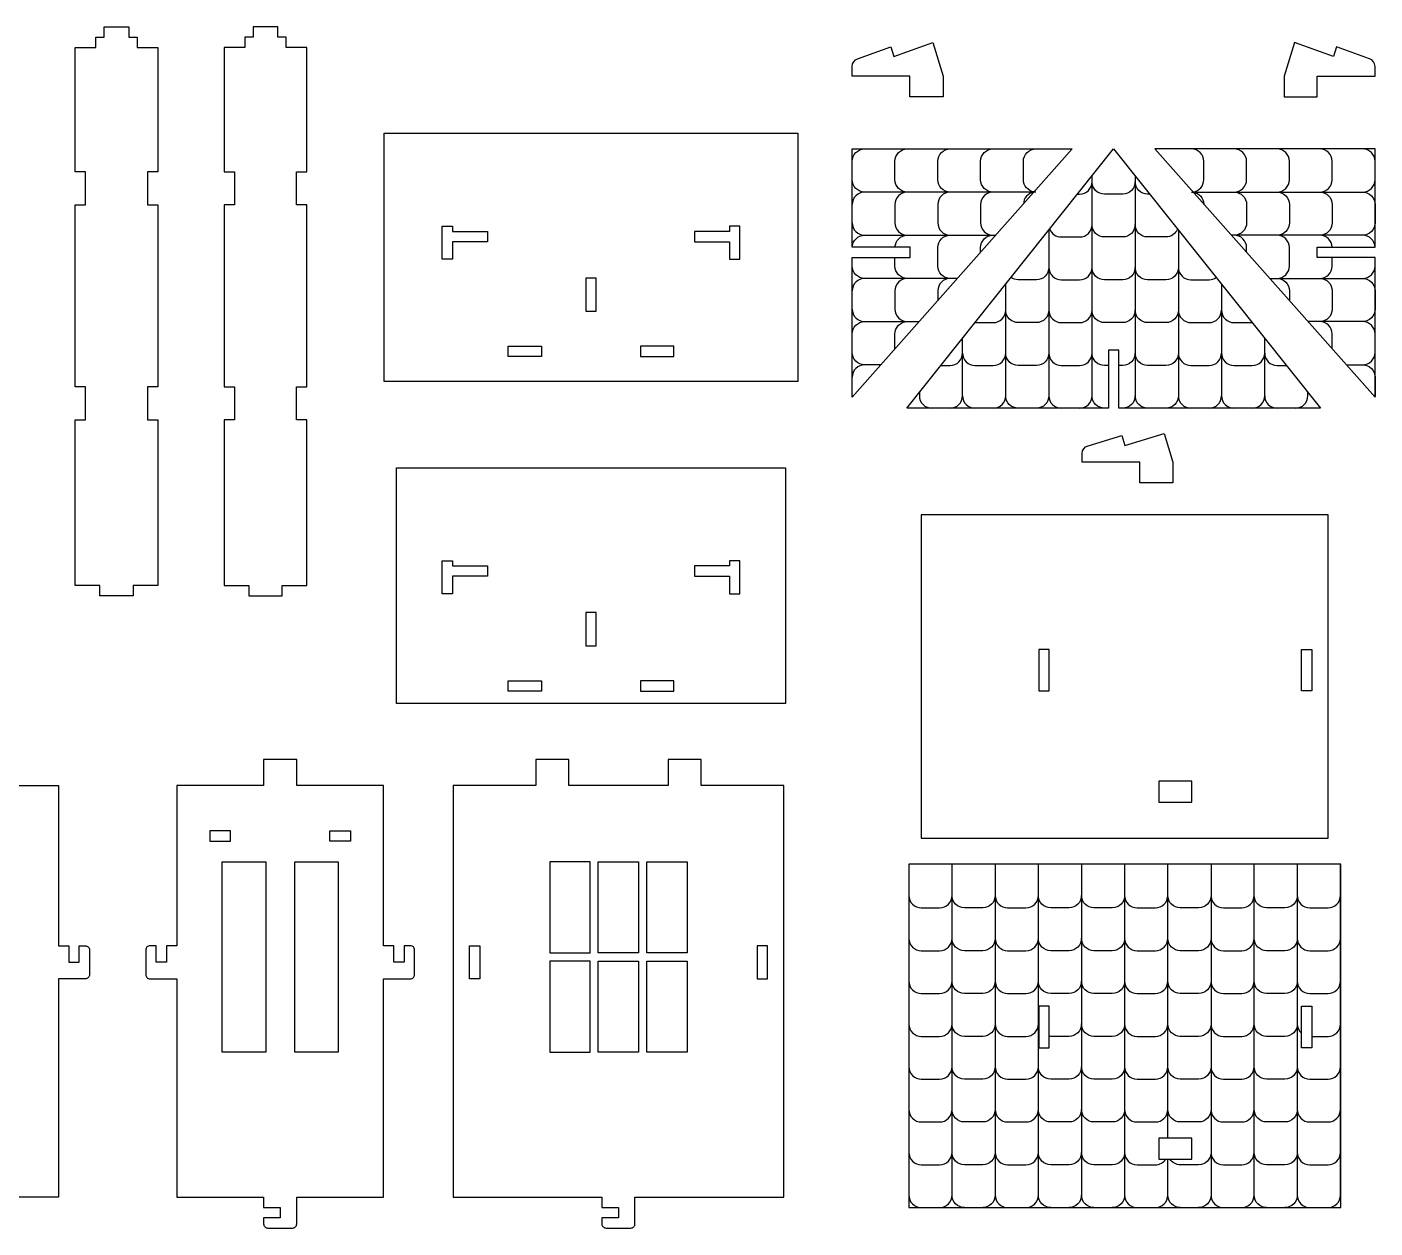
# Model space of a CAD drawing. Extents: x 18 to 211, y 1948 to 2111.
# Drawn here: x 145.6 to 210.7, y 1947.8 to 2005.9 of the extents above; entities that cross this region are included whole.
import ezdxf

# ---------------------------------------------------------------- set-up
doc = ezdxf.new("R2010")
doc.units = 0
doc.header["$MEASUREMENT"] = 0
doc.layers.add('LAYER1', color=18, linetype='CONTINUOUS')

msp = doc.modelspace()

# ---------------------------------------------------------------- linework, layer by layer
at = {"layer": 'LAYER1'}
for points in [[(151.882, 1998.866), (151.382, 1998.866), (151.382, 1997.266), (151.882, 1997.266), (151.882, 1988.466), (151.382, 1988.466), (151.382, 1986.866), (151.882, 1986.866), (151.882, 1978.866), (150.682, 1978.866), (150.682, 1978.366), (149.082, 1978.366), (149.082, 1978.866), (147.882, 1978.866), (147.882, 1986.866), (148.382, 1986.866), (148.382, 1988.466), (147.882, 1988.466), (147.882, 1997.266), (148.382, 1997.266), (148.382, 1998.866), (147.882, 1998.866), (147.882, 2004.866), (148.882, 2004.866), (148.882, 2005.366), (149.282, 2005.366), (149.282, 2005.866), (150.482, 2005.866), (150.482, 2005.366), (150.882, 2005.366), (150.882, 2004.866), (151.882, 2004.866)], [(155.085, 1998.866), (155.585, 1998.866), (155.585, 1997.266), (155.085, 1997.266), (155.085, 1988.466), (155.585, 1988.466), (155.585, 1986.866), (155.085, 1986.866), (155.085, 1978.866), (156.285, 1978.866), (156.285, 1978.366), (157.885, 1978.366), (157.885, 1978.866), (159.085, 1978.866), (159.085, 1986.866), (158.585, 1986.866), (158.585, 1988.466), (159.085, 1988.466), (159.085, 1997.266), (158.585, 1997.266), (158.585, 1998.866), (159.085, 1998.866), (159.085, 2004.866), (158.085, 2004.866), (158.085, 2005.366), (157.685, 2005.366), (157.685, 2005.866), (156.485, 2005.866), (156.485, 2005.366), (156.085, 2005.366), (156.085, 2004.866), (155.085, 2004.866)], [(162.827, 2000.732), (182.827, 2000.732), (182.827, 1988.732), (162.827, 1988.732)], [(185.457, 1994.72), (188.257, 1994.72), (188.257, 1995.22), (185.457, 1995.22), (185.457, 1999.97), (196.099, 1999.97), (185.457, 1987.97)], [(188.099, 1987.432), (198.099, 1999.97), (208.099, 1987.432), (198.349, 1987.432), (198.349, 1990.232), (197.849, 1990.232), (197.849, 1987.432)], [(210.74, 1994.72), (207.94, 1994.72), (207.94, 1995.22), (210.74, 1995.22), (210.74, 1999.97), (200.099, 1999.97), (210.74, 1987.97)], [(166.127, 1995.982), (167.82, 1995.982), (167.82, 1995.482), (166.127, 1995.482), (166.127, 1994.632), (165.627, 1994.632), (165.627, 1996.232), (166.127, 1996.232)], [(179.527, 1995.982), (177.835, 1995.982), (177.835, 1995.482), (179.527, 1995.482), (179.527, 1994.632), (180.027, 1994.632), (180.027, 1996.232), (179.527, 1996.232)], [(173.077, 1993.725), (172.577, 1993.725), (172.577, 1992.125), (173.077, 1992.125)], [(168.827, 1989.932), (168.827, 1990.432), (170.427, 1990.432), (170.427, 1989.932)], [(176.827, 1989.932), (176.827, 1990.432), (175.227, 1990.432), (175.227, 1989.932)], [(163.427, 1984.555), (182.227, 1984.555), (182.227, 1973.155), (163.427, 1973.155)], [(208.479, 1982.28), (188.797, 1982.28), (188.797, 1966.64), (208.479, 1966.64)], [(166.127, 1979.805), (167.82, 1979.805), (167.82, 1979.305), (166.127, 1979.305), (166.127, 1978.455), (165.627, 1978.455), (165.627, 1980.055), (166.127, 1980.055)], [(179.527, 1979.805), (177.835, 1979.805), (177.835, 1979.305), (179.527, 1979.305), (179.527, 1978.455), (180.027, 1978.455), (180.027, 1980.055), (179.527, 1980.055)], [(173.077, 1977.548), (172.577, 1977.548), (172.577, 1975.948), (173.077, 1975.948)], [(194.979, 1975.773), (194.479, 1975.773), (194.479, 1973.773), (194.979, 1973.773)], [(207.179, 1975.773), (207.679, 1975.773), (207.679, 1973.773), (207.179, 1973.773)], [(168.827, 1973.755), (168.827, 1974.255), (170.427, 1974.255), (170.427, 1973.755)], [(176.827, 1973.755), (176.827, 1974.255), (175.227, 1974.255), (175.227, 1973.755)], [(200.279, 1968.382), (201.879, 1968.382), (201.879, 1969.399), (200.279, 1969.399)], [(154.397, 1966.495), (155.397, 1966.495), (155.397, 1966.995), (154.397, 1966.995)], [(161.197, 1966.495), (160.197, 1966.495), (160.197, 1966.995), (161.197, 1966.995)], [(157.097, 1956.295), (154.997, 1956.295), (154.997, 1965.495), (157.097, 1965.495)], [(160.597, 1956.295), (158.497, 1956.295), (158.497, 1965.495), (160.597, 1965.495)], [(172.779, 1965.495), (170.829, 1965.495), (170.829, 1961.095), (172.779, 1961.095)], [(175.129, 1961.095), (173.179, 1961.095), (173.179, 1965.495), (175.129, 1965.495)], [(175.529, 1965.495), (177.479, 1965.495), (177.479, 1961.095), (175.529, 1961.095)], [(188.197, 1948.783), (209.079, 1948.783), (209.079, 1965.383), (188.197, 1965.383)], [(166.954, 1961.445), (167.454, 1961.445), (167.454, 1959.845), (166.954, 1959.845)], [(181.354, 1961.445), (180.854, 1961.445), (180.854, 1959.845), (181.354, 1959.845)], [(172.779, 1960.695), (170.829, 1960.695), (170.829, 1956.295), (172.779, 1956.295)], [(175.129, 1956.295), (173.179, 1956.295), (173.179, 1960.695), (175.129, 1960.695)], [(175.529, 1960.695), (177.479, 1960.695), (177.479, 1956.295), (175.529, 1956.295)], [(194.979, 1958.515), (194.479, 1958.515), (194.479, 1956.515), (194.979, 1956.515)], [(207.179, 1958.515), (207.679, 1958.515), (207.679, 1956.515), (207.179, 1956.515)], [(200.279, 1951.124), (201.879, 1951.124), (201.879, 1952.141), (200.279, 1952.141)]]:
    msp.add_lwpolyline(points, close=True, dxfattribs=at)
for points in [[(185.457, 2003.484), (185.457, 2003.955, -0.315299), (185.72, 2004.331), (187.319, 2004.913), (187.464, 2004.433), (189.354, 2005.121), (189.85, 2003.484), (189.85, 2002.484), (188.25, 2002.484), (188.25, 2003.484)], [(210.74, 2003.484), (210.74, 2003.955, 0.315299), (210.477, 2004.331), (208.879, 2004.913), (208.734, 2004.433), (206.843, 2005.121), (206.348, 2003.484), (206.348, 2002.484), (207.948, 2002.484), (207.948, 2003.484)], [(196.577, 1984.831), (196.577, 1985.239, -0.330467), (196.861, 1985.621), (198.491, 1986.115), (198.636, 1985.637), (200.55, 1986.216), (200.97, 1984.831), (200.97, 1983.831), (199.37, 1983.831), (199.37, 1984.831)], [(158.597, 1969.195), (158.597, 1970.445), (156.997, 1970.445), (156.997, 1969.195), (152.797, 1969.195), (152.797, 1961.445), (152.297, 1961.445), (152.297, 1960.645), (151.797, 1960.645), (151.797, 1961.445), (151.497, 1961.445, 0.414214), (151.297, 1961.245), (151.297, 1960.045, 0.414214), (151.497, 1959.845), (152.797, 1959.845), (152.797, 1949.295), (156.997, 1949.295), (156.997, 1948.795), (157.797, 1948.795), (157.797, 1948.295), (156.997, 1948.295), (156.997, 1947.995, 0.414214), (157.197, 1947.795), (158.397, 1947.795, 0.414214), (158.597, 1947.995), (158.597, 1949.295), (162.797, 1949.295), (162.797, 1959.845), (164.097, 1959.845, 0.414214), (164.297, 1960.045), (164.297, 1961.245, 0.414214), (164.097, 1961.445), (163.797, 1961.445), (163.797, 1960.645), (163.297, 1960.645), (163.297, 1961.445), (162.797, 1961.445), (162.797, 1969.195)], [(176.554, 1969.195), (171.754, 1969.195), (171.754, 1970.445), (170.154, 1970.445), (170.154, 1969.195), (166.154, 1969.195), (166.154, 1949.295), (173.354, 1949.295), (173.354, 1948.795), (174.154, 1948.795), (174.154, 1948.295), (173.354, 1948.295), (173.354, 1947.995, 0.414214), (173.554, 1947.795), (174.754, 1947.795, 0.414214), (174.954, 1947.995), (174.954, 1949.295), (182.154, 1949.295), (182.154, 1969.195), (178.154, 1969.195), (178.154, 1970.445), (176.554, 1970.445)]]:
    msp.add_lwpolyline(points, format="xyb", close=True, dxfattribs=at)
for points in [[(185.457, 1999.37, -0.414214), (186.057, 1999.97)], [(188.127, 1997.883, -0.414214), (187.527, 1998.483), (187.527, 1999.37, -0.414214), (188.127, 1999.97)], [(190.197, 1997.883, -0.414214), (189.597, 1998.483), (189.597, 1999.37, -0.414214), (190.197, 1999.97)], [(192.267, 1997.883, -0.414214), (191.667, 1998.483), (191.667, 1999.37, -0.414214), (192.267, 1999.97)], [(194.253, 1997.889, -0.373636), (193.737, 1998.483), (193.737, 1999.37, -0.414214), (194.337, 1999.97)], [(201.944, 1997.889, 0.373636), (202.46, 1998.483), (202.46, 1999.37, 0.414214), (201.86, 1999.97)], [(203.93, 1997.883, 0.414214), (204.53, 1998.483), (204.53, 1999.37, 0.414214), (203.93, 1999.97)], [(206, 1997.883, 0.414214), (206.6, 1998.483), (206.6, 1999.37, 0.414214), (206, 1999.97)], [(208.07, 1997.883), (210.14, 1997.883, 0.414214), (210.74, 1998.483), (210.74, 1999.37, 0.414214), (210.14, 1999.97), (208.07, 1999.97)], [(208.07, 1997.883, 0.414214), (208.67, 1998.483), (208.67, 1999.37, 0.414214), (208.07, 1999.97)], [(194.337, 1997.883), (186.057, 1997.883, -0.414214), (185.457, 1998.483)], [(196.353, 1997.782), (196.455, 1997.782, 0.414214), (197.055, 1998.382)], [(197.655, 1987.432, -0.414214), (197.055, 1988.032), (197.055, 1998.662)], [(199.142, 1998.382, -0.414214), (198.542, 1997.782), (197.655, 1997.782, -0.414214), (197.055, 1998.382)], [(199.142, 1998.662), (199.142, 1988.032, -0.414214), (198.542, 1987.432)], [(199.844, 1997.782), (199.742, 1997.782, -0.414214), (199.142, 1998.382)], [(186.057, 1997.883, 0.414214), (185.457, 1997.283)], [(188.127, 1997.883, 0.414214), (187.527, 1997.283), (187.527, 1996.396, 0.414214), (188.127, 1995.796)], [(190.197, 1997.883, 0.414214), (189.597, 1997.283), (189.597, 1996.396, 0.414214), (190.197, 1995.796)], [(192.267, 1997.883, 0.414214), (191.667, 1997.283), (191.667, 1996.396, 0.414214), (192.267, 1995.796)], [(194.241, 1997.875, 0.356207), (193.737, 1997.308)], [(201.957, 1997.875, -0.356207), (202.46, 1997.308)], [(203.93, 1997.883, -0.414214), (204.53, 1997.283), (204.53, 1996.396, -0.414214), (203.93, 1995.796)], [(206, 1997.883, -0.414214), (206.6, 1997.283), (206.6, 1996.396, -0.414214), (206, 1995.796)], [(208.07, 1997.883), (210.14, 1997.883, -0.414214), (210.74, 1997.283), (210.74, 1996.396, -0.414214), (210.14, 1995.796), (208.07, 1995.796)], [(208.07, 1997.883, -0.414214), (208.67, 1997.283), (208.67, 1996.396, -0.414214), (208.07, 1995.796)], [(185.457, 1996.396, 0.414214), (186.057, 1995.796)], [(195.008, 1996.095, 0.309756), (195.568, 1995.712), (196.455, 1995.712, 0.414214), (197.055, 1996.312)], [(199.142, 1996.312, -0.414214), (198.542, 1995.712), (197.655, 1995.712, -0.414214), (197.055, 1996.312)], [(201.189, 1996.095, -0.309756), (200.63, 1995.712), (199.742, 1995.712, -0.414214), (199.142, 1996.312)], [(185.457, 1995.22, -0.402258), (186.057, 1995.796), (192.397, 1995.796)], [(187.527, 1995.22, -0.402258), (188.127, 1995.796)], [(190.197, 1993.709, -0.414214), (189.597, 1994.309), (189.597, 1995.196, -0.414214), (190.197, 1995.796)], [(191.667, 1994.973), (191.667, 1995.196, -0.414214), (192.267, 1995.796)], [(194.968, 1996.045), (194.968, 1988.032, -0.414214), (194.368, 1987.432)], [(201.23, 1996.045), (201.23, 1988.032, 0.414214), (201.83, 1987.432)], [(204.53, 1994.973), (204.53, 1995.196, 0.414214), (203.93, 1995.796)], [(206, 1993.709, 0.414214), (206.6, 1994.309), (206.6, 1995.196, 0.414214), (206, 1995.796)], [(210.74, 1995.22, 0.402258), (210.14, 1995.796), (208.07, 1995.796)], [(208.67, 1995.22, 0.402258), (208.07, 1995.796)], [(190.546, 1993.709), (186.057, 1993.709, -0.414214), (185.457, 1994.309)], [(188.127, 1993.709, -0.414214), (187.527, 1994.309), (187.527, 1994.72)], [(194.968, 1994.242, -0.414214), (194.368, 1993.642), (193.48, 1993.642, -0.153351), (193.137, 1993.75)], [(194.968, 1994.242, 0.414214), (195.568, 1993.642), (196.455, 1993.642, 0.414214), (197.055, 1994.242)], [(199.142, 1994.242, -0.414214), (198.542, 1993.642), (197.655, 1993.642, -0.414214), (197.055, 1994.242)], [(201.23, 1994.242, -0.414214), (200.63, 1993.642), (199.742, 1993.642, -0.414214), (199.142, 1994.242)], [(201.23, 1994.242, 0.414214), (201.83, 1993.642), (202.717, 1993.642, 0.153351), (203.06, 1993.75)], [(208.07, 1993.709), (210.14, 1993.709, 0.414214), (210.74, 1994.309), (210.74, 1994.72)], [(208.07, 1993.709, 0.414214), (208.67, 1994.309), (208.67, 1994.72)], [(186.057, 1993.709, 0.414214), (185.457, 1993.109)], [(188.127, 1993.709, 0.414214), (187.527, 1993.109), (187.527, 1992.221, 0.414214), (188.127, 1991.621)], [(190.197, 1993.709, 0.414214), (189.597, 1993.109), (189.597, 1992.639)], [(206, 1993.709, -0.414214), (206.6, 1993.109), (206.6, 1992.639)], [(208.07, 1993.709), (210.14, 1993.709, -0.414214), (210.74, 1993.109), (210.74, 1992.221, -0.414214), (210.14, 1991.621), (208.07, 1991.621)], [(208.07, 1993.709, -0.414214), (208.67, 1993.109), (208.67, 1992.221, -0.414214), (208.07, 1991.621)], [(193.48, 1987.432, -0.414214), (192.88, 1988.032), (192.88, 1993.428)], [(203.317, 1993.428), (203.317, 1988.032, 0.414214), (203.917, 1987.432)], [(185.457, 1992.221, 0.414214), (186.057, 1991.621), (188.695, 1991.621)], [(185.457, 1991.021, -0.414214), (186.057, 1991.621)], [(187.527, 1990.305), (187.527, 1991.021, -0.414214), (188.127, 1991.621)], [(191.401, 1991.572), (192.28, 1991.572, 0.414214), (192.88, 1992.172)], [(194.968, 1992.172, -0.414214), (194.368, 1991.572), (193.48, 1991.572, -0.414214), (192.88, 1992.172)], [(194.968, 1992.172, 0.414214), (195.568, 1991.572), (196.455, 1991.572, 0.414214), (197.055, 1992.172)], [(199.142, 1992.172, -0.414214), (198.542, 1991.572), (197.655, 1991.572, -0.414214), (197.055, 1992.172)], [(201.23, 1992.172, -0.414214), (200.63, 1991.572), (199.742, 1991.572, -0.414214), (199.142, 1992.172)], [(201.23, 1992.172, 0.414214), (201.83, 1991.572), (202.717, 1991.572, 0.414214), (203.317, 1992.172)], [(203.317, 1992.172, 0.414214), (203.917, 1991.572), (204.797, 1991.572)], [(208.67, 1990.305), (208.67, 1991.021, 0.414214), (208.07, 1991.621), (207.503, 1991.621)], [(209.354, 1989.534), (210.14, 1989.534, 0.414214), (210.74, 1990.134), (210.74, 1991.021, 0.414214), (210.14, 1991.621), (208.07, 1991.621)], [(190.193, 1987.432, 0.414214), (190.793, 1988.032), (190.793, 1990.81)], [(204.804, 1987.432, 0.414214), (205.404, 1988.032), (205.404, 1990.81)], [(186.057, 1989.534, -0.414214), (185.457, 1990.134)], [(189.75, 1989.502), (190.193, 1989.502, 0.414214), (190.793, 1990.102)], [(190.793, 1990.102, 0.414214), (191.393, 1989.502), (192.28, 1989.502, 0.414214), (192.88, 1990.102)], [(194.968, 1990.102, -0.414214), (194.368, 1989.502), (193.48, 1989.502, -0.414214), (192.88, 1990.102)], [(194.968, 1990.102, 0.414214), (195.568, 1989.502), (196.455, 1989.502, 0.414214), (197.055, 1990.102)], [(197.849, 1989.502), (197.655, 1989.502, -0.414214), (197.055, 1990.102)], [(199.142, 1990.102, -0.414214), (198.542, 1989.502), (198.349, 1989.502)], [(201.23, 1990.102, -0.414214), (200.63, 1989.502), (199.742, 1989.502, -0.414214), (199.142, 1990.102)], [(201.23, 1990.102, 0.414214), (201.83, 1989.502), (202.717, 1989.502, 0.414214), (203.317, 1990.102)], [(203.317, 1990.102, 0.414214), (203.917, 1989.502), (204.804, 1989.502, 0.414214), (205.404, 1990.102)], [(205.404, 1990.102, 0.414214), (206.004, 1989.502), (206.448, 1989.502)], [(186.843, 1989.534), (186.057, 1989.534, 0.414214), (185.457, 1988.934)], [(209.354, 1989.534), (210.14, 1989.534, -0.414214), (210.74, 1988.934), (210.74, 1988.047, -0.029842), (210.736, 1987.975)], [(185.457, 1988.047, 0.029842), (185.461, 1987.975)], [(188.706, 1988.193), (188.706, 1988.032, 0.414214), (189.306, 1987.432)], [(190.793, 1988.032, 0.414214), (191.393, 1987.432)], [(192.28, 1987.432, 0.414214), (192.88, 1988.032)], [(194.968, 1988.032, 0.414214), (195.568, 1987.432)], [(196.455, 1987.432, 0.414214), (197.055, 1988.032)], [(199.742, 1987.432, -0.414214), (199.142, 1988.032)], [(201.23, 1988.032, -0.414214), (200.63, 1987.432)], [(202.717, 1987.432, 0.414214), (203.317, 1988.032)], [(205.404, 1988.032, 0.414214), (206.004, 1987.432)], [(206.892, 1987.432, 0.414214), (207.492, 1988.032), (207.492, 1988.193)], [(142.872, 1969.195), (147.072, 1969.195), (147.072, 1961.445), (147.572, 1961.445), (147.572, 1960.645), (148.072, 1960.645), (148.072, 1961.445), (148.372, 1961.445, -0.414214), (148.572, 1961.245), (148.572, 1960.045, -0.414214), (148.372, 1959.845), (147.072, 1959.845), (147.072, 1949.295), (142.872, 1949.295)], [(192.371, 1959.733, -0.414214), (191.771, 1959.133), (190.884, 1959.133, -0.414214), (190.284, 1959.733), (190.284, 1965.383)], [(192.371, 1965.383), (192.371, 1959.733, 0.414214), (192.971, 1959.133), (193.859, 1959.133, 0.414214), (194.459, 1959.733), (194.459, 1965.383)], [(196.546, 1965.383), (196.546, 1959.733, -0.414214), (195.946, 1959.133), (195.059, 1959.133, -0.414214), (194.459, 1959.733)], [(198.633, 1965.383), (198.633, 1959.733, -0.414214), (198.033, 1959.133), (197.146, 1959.133, -0.414214), (196.546, 1959.733)], [(202.808, 1959.733, -0.414214), (202.208, 1959.133), (201.321, 1959.133, -0.414214), (200.721, 1959.733), (200.721, 1965.383)], [(202.808, 1965.383), (202.808, 1959.733, 0.414214), (203.408, 1959.133), (204.295, 1959.133, 0.414214), (204.895, 1959.733), (204.895, 1965.383)], [(206.982, 1965.383), (206.982, 1959.733, -0.414214), (206.382, 1959.133), (205.495, 1959.133, -0.414214), (204.895, 1959.733)], [(206.982, 1959.733, 0.414214), (207.582, 1959.133), (208.47, 1959.133, 0.414214), (209.07, 1959.733), (209.07, 1965.383)], [(188.197, 1963.873, 0.414214), (188.797, 1963.273), (189.684, 1963.273, 0.414214), (190.284, 1963.873)], [(192.371, 1963.873, -0.414214), (191.771, 1963.273), (190.884, 1963.273, -0.414214), (190.284, 1963.873)], [(192.371, 1963.873, 0.414214), (192.971, 1963.273), (193.859, 1963.273, 0.414214), (194.459, 1963.873)], [(196.546, 1963.873, -0.414214), (195.946, 1963.273), (195.059, 1963.273, -0.414214), (194.459, 1963.873)], [(198.633, 1963.873, -0.414214), (198.033, 1963.273), (197.146, 1963.273, -0.414214), (196.546, 1963.873)], [(198.633, 1963.873, 0.414214), (199.233, 1963.273), (200.121, 1963.273, 0.414214), (200.721, 1963.873)], [(202.808, 1963.873, -0.414214), (202.208, 1963.273), (201.321, 1963.273, -0.414214), (200.721, 1963.873)], [(202.808, 1963.873, 0.414214), (203.408, 1963.273), (204.295, 1963.273, 0.414214), (204.895, 1963.873)], [(206.982, 1963.873, -0.414214), (206.382, 1963.273), (205.495, 1963.273, -0.414214), (204.895, 1963.873)], [(206.982, 1963.873, 0.414214), (207.582, 1963.273), (208.47, 1963.273, 0.414214), (209.07, 1963.873)], [(188.197, 1961.803, 0.414214), (188.797, 1961.203), (189.684, 1961.203, 0.414214), (190.284, 1961.803)], [(192.371, 1961.803, -0.414214), (191.771, 1961.203), (190.884, 1961.203, -0.414214), (190.284, 1961.803)], [(192.371, 1961.803, 0.414214), (192.971, 1961.203), (193.859, 1961.203, 0.414214), (194.459, 1961.803)], [(196.546, 1961.803, -0.414214), (195.946, 1961.203), (195.059, 1961.203, -0.414214), (194.459, 1961.803)], [(198.633, 1961.803, -0.414214), (198.033, 1961.203), (197.146, 1961.203, -0.414214), (196.546, 1961.803)], [(198.633, 1961.803, 0.414214), (199.233, 1961.203), (200.121, 1961.203, 0.414214), (200.721, 1961.803)], [(202.808, 1961.803, -0.414214), (202.208, 1961.203), (201.321, 1961.203, -0.414214), (200.721, 1961.803)], [(202.808, 1961.803, 0.414214), (203.408, 1961.203), (204.295, 1961.203, 0.414214), (204.895, 1961.803)], [(206.982, 1961.803, -0.414214), (206.382, 1961.203), (205.495, 1961.203, -0.414214), (204.895, 1961.803)], [(206.982, 1961.803, 0.414214), (207.582, 1961.203), (208.47, 1961.203, 0.414214), (209.07, 1961.803)], [(188.197, 1959.733, 0.414214), (188.797, 1959.133), (189.684, 1959.133, 0.414214), (190.284, 1959.733)], [(189.684, 1948.783, 0.414214), (190.284, 1949.383), (190.284, 1959.72)], [(192.371, 1959.72), (192.371, 1949.383, 0.414214), (192.971, 1948.783)], [(193.859, 1948.783, 0.414214), (194.459, 1949.383), (194.459, 1959.72)], [(196.546, 1959.72), (196.546, 1949.383, -0.414214), (195.946, 1948.783)], [(198.633, 1959.733, 0.414214), (199.233, 1959.133), (200.121, 1959.133, 0.414214), (200.721, 1959.733)], [(198.633, 1959.72), (198.633, 1949.383, 0.414214), (199.233, 1948.783)], [(202.808, 1959.72), (202.808, 1949.383, 0.414214), (203.408, 1948.783)], [(205.495, 1948.783, -0.414214), (204.895, 1949.383), (204.895, 1959.72)], [(206.982, 1959.72), (206.982, 1949.383, -0.414214), (206.382, 1948.783)], [(208.47, 1948.783, 0.414214), (209.07, 1949.383), (209.07, 1959.72)], [(188.197, 1957.663, 0.414214), (188.797, 1957.063), (189.684, 1957.063, 0.414214), (190.284, 1957.663)], [(192.371, 1957.663, -0.414214), (191.771, 1957.063), (190.884, 1957.063, -0.414214), (190.284, 1957.663)], [(192.371, 1957.663, 0.414214), (192.971, 1957.063), (193.859, 1957.063, 0.414214), (194.459, 1957.663)], [(194.479, 1957.509, -0.064722), (194.459, 1957.663)], [(196.546, 1957.663, -0.414214), (195.946, 1957.063), (195.059, 1957.063, -0.033471), (194.979, 1957.068)], [(198.633, 1957.663, -0.414214), (198.033, 1957.063), (197.146, 1957.063, -0.414214), (196.546, 1957.663)], [(198.633, 1957.663, 0.414214), (199.233, 1957.063), (200.121, 1957.063, 0.414214), (200.721, 1957.663)], [(202.808, 1957.663, -0.414214), (202.208, 1957.063), (201.321, 1957.063, -0.414214), (200.721, 1957.663)], [(202.808, 1957.663, 0.414214), (203.408, 1957.063), (204.295, 1957.063, 0.414214), (204.895, 1957.663)], [(206.982, 1957.663, -0.414214), (206.382, 1957.063), (205.495, 1957.063, -0.414214), (204.895, 1957.663)], [(206.982, 1957.663, 0.211181), (207.179, 1957.219)], [(207.679, 1957.063), (208.47, 1957.063, 0.414214), (209.07, 1957.663)], [(188.197, 1955.593, 0.414214), (188.797, 1954.993), (189.684, 1954.993, 0.414214), (190.284, 1955.593)], [(192.371, 1955.593, -0.414214), (191.771, 1954.993), (190.884, 1954.993, -0.414214), (190.284, 1955.593)], [(192.371, 1955.593, 0.414214), (192.971, 1954.993), (193.859, 1954.993, 0.414214), (194.459, 1955.593)], [(196.546, 1955.593, -0.414214), (195.946, 1954.993), (195.059, 1954.993, -0.414214), (194.459, 1955.593)], [(198.633, 1955.593, -0.414214), (198.033, 1954.993), (197.146, 1954.993, -0.414214), (196.546, 1955.593)], [(198.633, 1955.593, 0.414214), (199.233, 1954.993), (200.121, 1954.993, 0.414214), (200.721, 1955.593)], [(202.808, 1955.593, -0.414214), (202.208, 1954.993), (201.321, 1954.993, -0.414214), (200.721, 1955.593)], [(202.808, 1955.593, 0.414214), (203.408, 1954.993), (204.295, 1954.993, 0.414214), (204.895, 1955.593)], [(206.982, 1955.593, -0.414214), (206.382, 1954.993), (205.495, 1954.993, -0.414214), (204.895, 1955.593)], [(206.982, 1955.593, 0.414214), (207.582, 1954.993), (208.47, 1954.993, 0.414214), (209.07, 1955.593)], [(188.197, 1953.523, 0.414214), (188.797, 1952.923), (189.684, 1952.923, 0.414214), (190.284, 1953.523)], [(192.371, 1953.523, -0.414214), (191.771, 1952.923), (190.884, 1952.923, -0.414214), (190.284, 1953.523)], [(192.371, 1953.523, 0.414214), (192.971, 1952.923), (193.859, 1952.923, 0.414214), (194.459, 1953.523)], [(196.546, 1953.523, -0.414214), (195.946, 1952.923), (195.059, 1952.923, -0.414214), (194.459, 1953.523)], [(198.633, 1953.523, -0.414214), (198.033, 1952.923), (197.146, 1952.923, -0.414214), (196.546, 1953.523)], [(198.633, 1953.523, 0.414214), (199.233, 1952.923), (200.121, 1952.923, 0.414214), (200.721, 1953.523)], [(202.808, 1953.523, -0.414214), (202.208, 1952.923), (201.321, 1952.923, -0.414214), (200.721, 1953.523)], [(202.808, 1953.523, 0.414214), (203.408, 1952.923), (204.295, 1952.923, 0.414214), (204.895, 1953.523)], [(206.982, 1953.523, -0.414214), (206.382, 1952.923), (205.495, 1952.923, -0.414214), (204.895, 1953.523)], [(206.982, 1953.523, 0.414214), (207.582, 1952.923), (208.47, 1952.923, 0.414214), (209.07, 1953.523)], [(188.197, 1951.453, 0.414214), (188.797, 1950.853), (189.684, 1950.853, 0.414214), (190.284, 1951.453)], [(192.371, 1951.453, -0.414214), (191.771, 1950.853), (190.884, 1950.853, -0.414214), (190.284, 1951.453)], [(192.371, 1951.453, 0.414214), (192.971, 1950.853), (193.859, 1950.853, 0.414214), (194.459, 1951.453)], [(196.546, 1951.453, -0.414214), (195.946, 1950.853), (195.059, 1950.853, -0.414214), (194.459, 1951.453)], [(198.633, 1951.453, -0.414214), (198.033, 1950.853), (197.146, 1950.853, -0.414214), (196.546, 1951.453)], [(198.633, 1951.453, 0.414214), (199.233, 1950.853), (200.121, 1950.853, 0.253048), (200.623, 1951.124)], [(201.321, 1948.783, -0.414214), (200.721, 1949.383), (200.721, 1951.124)], [(202.808, 1951.453, -0.414214), (202.208, 1950.853), (201.321, 1950.853, -0.253048), (200.818, 1951.124)], [(202.808, 1951.453, 0.414214), (203.408, 1950.853), (204.295, 1950.853, 0.414214), (204.895, 1951.453)], [(206.982, 1951.453, -0.414214), (206.382, 1950.853), (205.495, 1950.853, -0.414214), (204.895, 1951.453)], [(206.982, 1951.453, 0.414214), (207.582, 1950.853), (208.47, 1950.853, 0.414214), (209.07, 1951.453)], [(188.197, 1949.383, 0.414214), (188.797, 1948.783)], [(190.884, 1948.783, -0.414214), (190.284, 1949.383)], [(192.371, 1949.383, -0.414214), (191.771, 1948.783)], [(195.059, 1948.783, -0.414214), (194.459, 1949.383)], [(197.146, 1948.783, -0.414214), (196.546, 1949.383)], [(198.633, 1949.383, -0.414214), (198.033, 1948.783)], [(200.121, 1948.783, 0.414214), (200.721, 1949.383)], [(202.808, 1949.383, -0.414214), (202.208, 1948.783)], [(204.295, 1948.783, 0.414214), (204.895, 1949.383)], [(206.982, 1949.383, 0.414214), (207.582, 1948.783)]]:
    msp.add_lwpolyline(points, format="xyb", dxfattribs=at)
for points in [[(208.07, 1999.97), (200.099, 1999.97)], [(201.86, 1997.883), (208.07, 1997.883)], [(208.07, 1995.796), (203.801, 1995.796)], [(205.652, 1993.709), (208.07, 1993.709)], [(200.721, 1952.141), (200.721, 1959.72)]]:
    msp.add_lwpolyline(points, dxfattribs=at)

doc.saveas('drawing.dxf')
